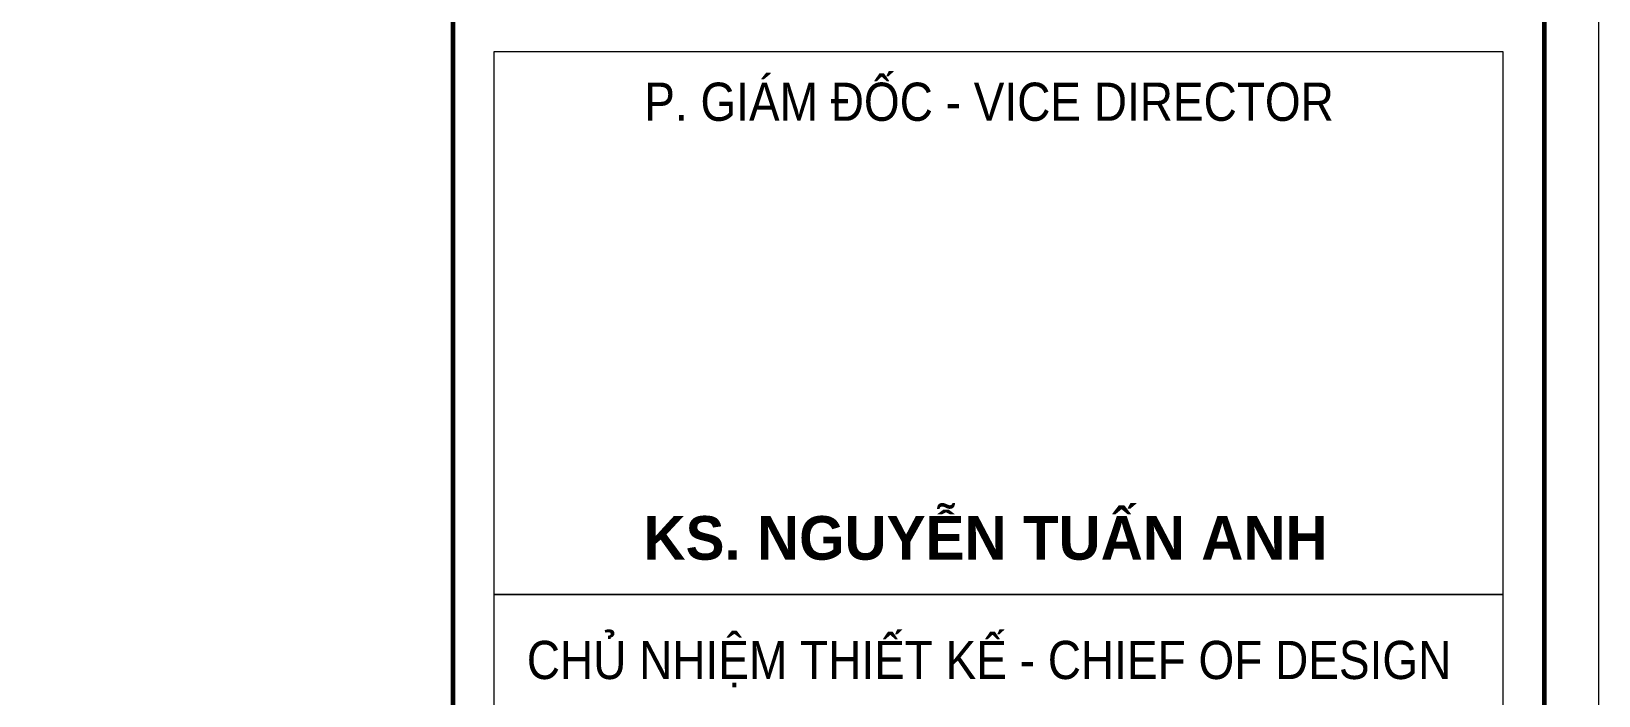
# Model space of a CAD drawing. Header units: millimetres. Extents: x -85362 to 12792, y -54701 to -36522.
# Drawn here: x -16431 to -12915, y -45565 to -44074 of the extents above; entities that cross this region are included whole.
import ezdxf
from ezdxf.enums import TextEntityAlignment as Align

# ---------------------------------------------------------------- set-up
doc = ezdxf.new("R2010")
doc.units = ezdxf.units.MM
doc.header["$MEASUREMENT"] = 0
doc.layers.get('Defpoints').update_dxf_attribs({"color": 1})
for name, color, linetype, lineweight in [('Khungten_LCDI', 7, 'Continuous', 5), ('LC Net thay', 7, 'Continuous', 25), ('LC Text1', 3, 'Continuous', 20)]:
    doc.layers.add(name, color=color, linetype=linetype, lineweight=lineweight)
doc.styles.add('Khungten', font='', dxfattribs={"width": 0.9, "height": 5000})
doc.styles.add('Title', font='', dxfattribs={"width": 0.8})
doc.styles.add('VNAVANTH', font='', dxfattribs={"width": 0.6})
doc.styles.get('Khungten').set_extended_font_data('.VnAvantH')
doc.styles.get('Title').set_extended_font_data('.VnBlackH')
doc.styles.get('VNAVANTH').set_extended_font_data('.VnAvantH', bold=True)

# ---------------------------------------------------------------- blocks, each defined once
blk = doc.blocks.new('lcdi fix')
at = {"layer": 'Defpoints', "lineweight": 0}
blk.add_lwpolyline([(-1200, -14850), (-1200, 14850), (40800, 14850), (40800, -14850)], close=True, dxfattribs=at)
at = {"layer": 'Khungten_LCDI', "color": 5, "lineweight": 60}
blk.add_line((36600, 14650), (36600, -14650), dxfattribs=at)
at = {"layer": 'Khungten_LCDI', "color": 5, "lineweight": 25}
blk.add_line((40600, -14650), (40600, 14650), dxfattribs=at)
at = {"layer": 'Khungten_LCDI', "color": 5, "lineweight": 60}
blk.add_lwpolyline([(0, -14650), (0, 14650), (40600, 14650), (40600, -14650)], close=True, dxfattribs=at)
at = {"layer": 'Khungten_LCDI', "color": 9, "lineweight": 15}
for points in [[(36750, 446.3), (40450, 446.3), (40450, 2437.2), (36750, 2437.2)], [(36750, -1521.9), (40450, -1521.9), (40450, 446.3), (36750, 446.3)]]:
    blk.add_lwpolyline(points, close=True, dxfattribs=at)
at = {"color": 7, "style": 'Khungten', "width": 0.9}
for s, p in [('P. gi¸m ®èc - VICE director', (38565.6, 2183.9)), ('chñ nhiÖm thiÕt kÕ - chief of design', (38565.6, 136.4))]:
    blk.add_text(s, height=140, dxfattribs=at).set_placement(p, align=Align.CENTER)
at = {"color": 7, "style": 'VNAVANTH'}
blk.add_text('ks. nguyÔn tuÊn anh', height=160, dxfattribs=at).set_placement((38552.7, 574.1), align=Align.CENTER)
at = {"color": 7, "style": 'Khungten', "width": 0.8}
for tag, p in [('REVISION', (39498.8, -10746.3)), ('NGAYHT', (39546.1, -11609.4))]:
    blk.add_attdef(tag, text='', height=200, dxfattribs=at).set_placement(p, align=Align.CENTER)
at = {"layer": 'LC Text1', "style": 'Title', "width": 1.485915}
for tag, p, p2 in [('TENBANVE1', (36912.7, -8885.8), (40339.1, -8885.8)), ('TENBANVE2', (36912.7, -9562.5), (40339.1, -9562.5))]:
    blk.add_attdef(tag, text='', height=250, dxfattribs=at).set_placement(p, p2, align=Align.FIT)
at = {"layer": 'LC Text1', "style": 'Title', "width": 0.7}
blk.add_attdef('SOBANVE', text='', height=250, dxfattribs=at).set_placement((39562, -13896.2), align=Align.CENTER)

msp = doc.modelspace()

# ---------------------------------------------------------------- block references
at = {"layer": 'LC Net thay', "xscale": 0.6120766616163446, "yscale": 0.6120766616163446, "zscale": 0.6120766616163446}
msp.add_blockref('lcdi fix', (-37887.5, -45611.3), dxfattribs=at)

doc.saveas('drawing.dxf')
